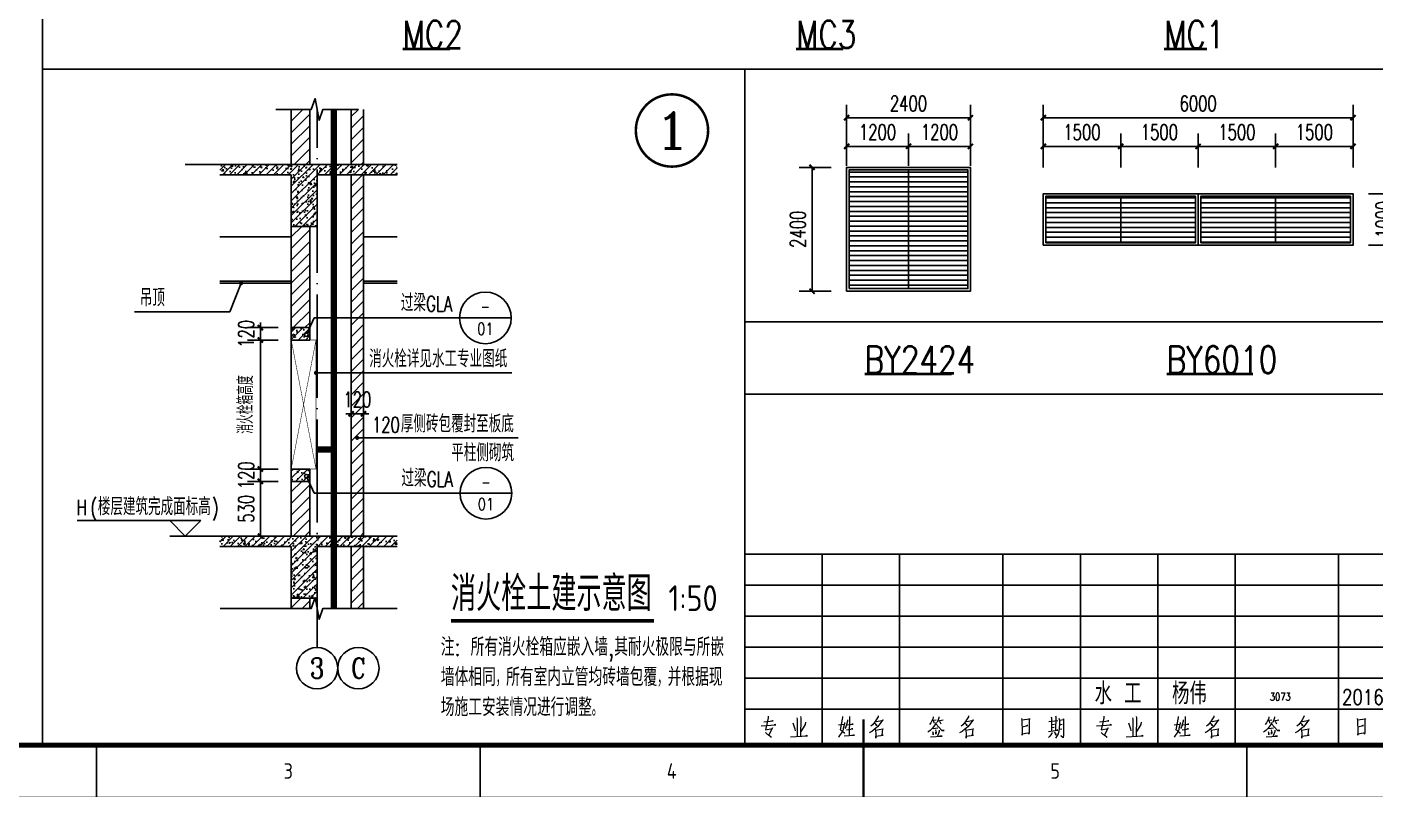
# Model space of a CAD drawing. Extents: x -59142 to 322364, y -122476 to 91021.
# Drawn here: x 78319 to 104424, y -54864 to -39924 of the extents above; entities that cross this region are included whole.
import ezdxf
from ezdxf.enums import TextEntityAlignment as Align

# ---------------------------------------------------------------- set-up
doc = ezdxf.new("R2010")
doc.units = 0
doc.header["$LTSCALE"] = 1000
doc.header["$MEASUREMENT"] = 0
doc.linetypes.add('DASH', pattern=[0.35, 0.25, -0.1])
doc.linetypes.add('DOTE', pattern=[2.42, 2, -0.2, 0.02, -0.2])
for name, color, linetype in [('DIM_ELEV', 3, 'Continuous'), ('DIM_IDEN', 3, 'Continuous'), ('DIM_LEAD', 3, 'Continuous'), ('DIM_SYMB', 3, 'Continuous'), ('DOTE', 1, 'DOTE'), ('EQUIPMENT', 171, 'Continuous'), ('HQ1', 7, 'Continuous'), ('HQ2', 7, 'Continuous'), ('PUB_DIM', 3, 'Continuous'), ('PUB_TEXT', 7, 'Continuous'), ('STAIR', 2, 'Continuous'), ('TEXT', 62, 'Continuous'), ('WALL', 255, 'Continuous'), ('WINDOW', 4, 'Continuous')]:
    doc.layers.add(name, color=color, linetype=linetype)
doc.styles.add('_TCH_DIM', font='SIMPLEX', dxfattribs={"bigfont": 'GBCBIG'})
doc.styles.add('_TCH_DIM_T3', font='SIMPLEX', dxfattribs={"width": 0.705882, "bigfont": 'GBCBIG'})
doc.styles.add('_TCH_LABEL', font='COMPLEX', dxfattribs={"bigfont": 'GBCBIG'})
doc.styles.add('COMP', font='complex', dxfattribs={"bigfont": 'hztxt'})
doc.styles.add('HZTXT', font='geditxt.shx', dxfattribs={"width": 0.8, "bigfont": 'hztxt1.shx'})
doc.styles.get("Standard").update_dxf_attribs({"font": 'gbenor.shx', "bigfont": 'gbcbig.shx'})
doc.styles.add('TK', font='GEDITXT.SHX', dxfattribs={"width": 0.85, "height": 3.5, "bigfont": 'DXT.SHX'})
doc.dimstyles.new('_TCH_ARCH&&100', dxfattribs={"dimtxt": 297.5, "dimasz": 100, "dimexe": 250, "dimexo": 300, "dimgap": 126.25, "dimtad": 1, "dimdec": 0, "dimzin": 0, "dimdsep": 46, "dimtxsty": '_TCH_DIM_T3', "dimblk": 'ARCHTICK', "dimcen": 0.09, "dimazin": 2, "dimtfac": 1, "dimtdec": 0, "dimtix": 1, "dimtmove": 2, "dimatfit": 3, "dimfxl": 1, "dimtolj": 1, "dimtzin": 0, "dimarcsym": 0})
doc.dimstyles.new('_TCH_ARCH&&50', dxfattribs={"dimtxt": 148.75, "dimasz": 50, "dimexe": 125, "dimexo": 150, "dimgap": 63.125, "dimtad": 1, "dimdec": 0, "dimzin": 0, "dimdsep": 46, "dimtxsty": '_TCH_DIM_T3', "dimblk": 'ARCHTICK', "dimcen": 0.09, "dimazin": 2, "dimtfac": 1, "dimtdec": 0, "dimtix": 1, "dimtmove": 2, "dimatfit": 3, "dimfxl": 1, "dimtolj": 1, "dimtzin": 0, "dimarcsym": 0})
pattern_1 = [(45, (-398096.57, -57138.3), (-35.355339, 35.355339), []), (50, (-398096.57, -57138.3), (143.452037, -12.550427), [15, -165]), (355, (-398096.57, -57138.3), (-27.750267, 150.438427), [12, -132]), (100.4514, (-398084.62, -57139.35), (115.701876, 137.88791), [12.74804, -140.22842]), (46.1842, (-398096.57, -57098.3), (213.44821, -33.1038), [22.5, -247.5]), (96.6356, (-398078.78, -57101.06), (186.93254, 194.82357), [19.12206, -210.3426]), (351.1842, (-398096.57, -57098.3), (186.93239, 194.82372), [18, -198]), (21, (-398076.57, -57108.3), (119.38141, -80.523778), [15, -165]), (326, (-398076.57, -57108.3), (48.663066, 145.03001), [12, -132]), (71.4514, (-398066.62, -57115.01), (168.044526, 64.5061), [12.74804, -140.22842]), (37.5, (-398096.57, -57138.3), (2.431971, 66.578771), [0, -130.4, 0, -134, 0, -132.5]), (7.5, (-398096.57, -57138.3), (52.613907, 78.882342), [0, -76.4, 0, -127.4, 0, -50.5]), (327.5, (-398141.17, -57138.3), (106.764487, -4.510974), [0, -50, 0, -156, 0, -207]), (317.5, (-398161.17, -57138.3), (116.637234, 20.020996), [0, -65, 0, -103.6, 0, -147])]
pattern_2 = [(45, (-398096.57, -57138.3), (-56.1266, 56.1266), [])]

# ---------------------------------------------------------------- blocks, each defined once
blk = doc.blocks.new('_ArchTick')
at = {"color": 0, "linetype": 'ByBlock', "const_width": 0.4}
blk.add_lwpolyline([(-0.5, -0.5), (0.5, 0.5)], dxfattribs=at)
blk = doc.blocks.new('*D1593')
at = {"layer": 'Defpoints', "color": 0, "transparency": 16777216}
for p in [(-1326, 1230), (-1003, 1230), (-1003, 700)]:
    blk.add_point(p, dxfattribs=at)
at = {"layer": 'PUB_DIM', "color": 0, "lineweight": -2, "transparency": 16777216}
for p, q in [((-1153, 1230), (-1451, 1230)), ((-1326, 700), (-1326, 1230)), ((-1153, 700), (-1451, 700))]:
    blk.add_line(p, q, dxfattribs=at)
at = {"layer": 'PUB_DIM', "color": 0, "lineweight": -2, "transparency": 16777216, "xscale": 50, "yscale": 50, "zscale": 50}
for p, rotation in [((-1326, 1230), 90), ((-1326, 700), 270)]:
    blk.add_blockref('_ArchTick', p, dxfattribs=dict(at, rotation=rotation))
at = {"layer": 'PUB_DIM', "color": 0, "transparency": 16777216, "insert": (-1464, 965), "char_height": 148.8, "attachment_point": 5, "rotation": 90, "style": '_TCH_DIM_T3'}
blk.add_mtext('\\A1;530', dxfattribs=at)
blk = doc.blocks.new('*D1594')
at = {"layer": 'Defpoints', "color": 0, "transparency": 16777216}
for p in [(-1326, 1350), (-1003, 1350), (-1003, 1230)]:
    blk.add_point(p, dxfattribs=at)
at = {"layer": 'PUB_DIM', "color": 0, "lineweight": -2, "transparency": 16777216}
for p, q in [((-1153, 1350), (-1451, 1350)), ((-1326, 1350), (-1326, 1400)), ((-1326, 1230), (-1326, 1350)), ((-1153, 1230), (-1451, 1230)), ((-1326, 1230), (-1326, 1180))]:
    blk.add_line(p, q, dxfattribs=at)
at = {"layer": 'PUB_DIM', "color": 0, "lineweight": -2, "transparency": 16777216, "xscale": 50, "yscale": 50, "zscale": 50}
for p, rotation in [((-1326, 1350), 270), ((-1326, 1230), 90)]:
    blk.add_blockref('_ArchTick', p, dxfattribs=dict(at, rotation=rotation))
at = {"layer": 'PUB_DIM', "color": 0, "transparency": 16777216, "insert": (-1464, 1290), "char_height": 148.8, "attachment_point": 5, "rotation": 90, "style": '_TCH_DIM_T3'}
blk.add_mtext('\\A1;120', dxfattribs=at)
blk = doc.blocks.new('*D1595')
at = {"layer": 'Defpoints', "color": 0, "transparency": 16777216}
for p in [(-1326, 2600), (-1003, 2600), (-1003, 1350)]:
    blk.add_point(p, dxfattribs=at)
at = {"layer": 'PUB_DIM', "color": 0, "lineweight": -2, "transparency": 16777216}
for p, q in [((-1153, 2600), (-1451, 2600)), ((-1326, 1350), (-1326, 2600)), ((-1153, 1350), (-1451, 1350))]:
    blk.add_line(p, q, dxfattribs=at)
at = {"layer": 'PUB_DIM', "color": 0, "lineweight": -2, "transparency": 16777216, "xscale": 50, "yscale": 50, "zscale": 50}
for p, rotation in [((-1326, 2600), 90), ((-1326, 1350), 270)]:
    blk.add_blockref('_ArchTick', p, dxfattribs=dict(at, rotation=rotation))
at = {"layer": 'PUB_DIM', "color": 0, "transparency": 16777216, "insert": (-1471, 1975), "char_height": 148.8, "attachment_point": 5, "rotation": 90, "style": '_TCH_DIM_T3'}
blk.add_mtext('\\A1;消火栓箱高度', dxfattribs=at)
blk = doc.blocks.new('*D1596')
at = {"layer": 'Defpoints', "color": 0, "transparency": 16777216}
for p in [(-1326, 2720), (-1003, 2720), (-1003, 2600)]:
    blk.add_point(p, dxfattribs=at)
at = {"layer": 'PUB_DIM', "color": 0, "lineweight": -2, "transparency": 16777216}
for p, q in [((-1326, 2720), (-1326, 2770)), ((-1153, 2720), (-1451, 2720)), ((-1326, 2600), (-1326, 2720)), ((-1153, 2600), (-1451, 2600)), ((-1326, 2600), (-1326, 2550))]:
    blk.add_line(p, q, dxfattribs=at)
at = {"layer": 'PUB_DIM', "color": 0, "lineweight": -2, "transparency": 16777216, "xscale": 50, "yscale": 50, "zscale": 50}
for p, rotation in [((-1326, 2720), 270), ((-1326, 2600), 90)]:
    blk.add_blockref('_ArchTick', p, dxfattribs=dict(at, rotation=rotation))
at = {"layer": 'PUB_DIM', "color": 0, "transparency": 16777216, "insert": (-1464, 2660), "char_height": 148.8, "attachment_point": 5, "rotation": 90, "style": '_TCH_DIM_T3'}
blk.add_mtext('\\A1;120', dxfattribs=at)
blk = doc.blocks.new('*D1597')
at = {"layer": 'Defpoints', "color": 0, "transparency": 16777216}
for p in [(-447, 2160), (-327, 2160), (-327, 1885)]:
    blk.add_point(p, dxfattribs=at)
at = {"layer": 'PUB_DIM', "color": 0, "lineweight": -2, "transparency": 16777216}
for p, q in [((-447, 2010), (-447, 1760)), ((-327, 2010), (-327, 1760)), ((-447, 1885), (-497, 1885)), ((-447, 1885), (-327, 1885)), ((-327, 1885), (-277, 1885))]:
    blk.add_line(p, q, dxfattribs=at)
at = {"layer": 'PUB_DIM', "color": 0, "lineweight": -2, "transparency": 16777216, "xscale": 50, "yscale": 50, "zscale": 50}
blk.add_blockref('_ArchTick', (-447, 1885), dxfattribs=at)
at = {"layer": 'PUB_DIM', "color": 0, "lineweight": -2, "transparency": 16777216, "xscale": 50, "yscale": 50, "zscale": 50, "rotation": 180}
blk.add_blockref('_ArchTick', (-327, 1885), dxfattribs=at)
at = {"layer": 'PUB_DIM', "color": 0, "transparency": 16777216, "insert": (-387, 2023), "char_height": 148.8, "attachment_point": 5, "style": '_TCH_DIM_T3'}
blk.add_mtext('\\A1;120', dxfattribs=at)
blk = doc.blocks.new('_INDEX1')
at = {"const_width": 0.035}
blk.add_lwpolyline([(-0.5, 0, 1), (0.5, 0, 1)], format="xyb", close=True, dxfattribs=at)
at = {"style": 'COMP', "width": 2.333333}
blk.add_attdef('1', text='', height=0.5, dxfattribs=at).set_placement((-0.25, -0.25), (0.25, -0.25), align=Align.FIT)
blk = doc.blocks.new('sfsfsafsfsafee')
at = {"layer": 'WINDOW'}
h = blk.add_hatch(dxfattribs=at)
h.set_pattern_fill('LINE', color=256, scale=100)
h.set_pattern_definition([(0, (36052.85, 86518.86), (0, 95.25), [])])
h.paths.add_polyline_path([(50, 50), (2350, 50), (2350, 2350), (50, 2350)])
blk.add_line((1200, 2350), (1200, 50), dxfattribs=at)
for points in [[(0, 0), (2400, 0), (2400, 2400), (0, 2400)], [(50, 50), (2350, 50), (2350, 2350), (50, 2350)]]:
    blk.add_lwpolyline(points, close=True, dxfattribs=at)
blk = doc.blocks.new('gdfgdsgdsgd')
at = {"layer": 'WINDOW'}
h = blk.add_hatch(dxfattribs=at)
h.set_pattern_fill('LINE', color=256, scale=100)
h.set_pattern_definition([(0, (25102.85, 84018.86), (0, 95.25), [])])
h.paths.add_polyline_path([(50, 50), (2950, 50), (2950, 950), (50, 950)])
h = blk.add_hatch(dxfattribs=at)
h.set_pattern_fill('LINE', color=256, scale=100)
h.set_pattern_definition([(0, (28102.85, 84018.86), (0, 95.25), [])])
h.paths.add_polyline_path([(3050, 50), (5950, 50), (5950, 950), (3050, 950)])
for p, q in [((1500, 950), (1500, 50)), ((4500, 950), (4500, 50))]:
    blk.add_line(p, q, dxfattribs=at)
for points in [[(0, 0), (3000, 0), (3000, 1000), (0, 1000)], [(50, 50), (2950, 50), (2950, 950), (50, 950)], [(3000, 0), (6000, 0), (6000, 1000), (3000, 1000)], [(3050, 50), (5950, 50), (5950, 950), (3050, 950)]]:
    blk.add_lwpolyline(points, close=True, dxfattribs=at)
blk = doc.blocks.new('GEDI_WK_A2')
at = {"color": 3}
for p, q in [((148.5, 0), (148.5, 10)), ((222.75, 0), (222.75, 10)), ((297, 0), (297, 10)), ((371.25, 0), (371.25, 10))]:
    blk.add_line(p, q, dxfattribs=at)
for points, const_width in [([(0, 0), (594, 0), (594, 420), (0, 420)], 0.1), ([(25, 10), (584, 10), (584, 410), (25, 410)], 1)]:
    blk.add_lwpolyline(points, close=True, dxfattribs=dict(at, const_width=const_width))
at = {"color": 3, "const_width": 0.5}
blk.add_lwpolyline([(297, 0), (297, 15)], dxfattribs=at)
at = {"color": 3}
for s, p in [('3', (185.62, 5)), ('4', (259.88, 5)), ('5', (334.12, 5))]:
    blk.add_text(s, height=3, dxfattribs=at).set_placement(p, align=Align.MIDDLE)
blk = doc.blocks.new('GEDI_HQ1_2012')
at = {"layer": 'HQ1', "color": 2}
for p, q in [((0, 37), (-65, 37)), ((-65, 0), (-65, 37)), ((-50, 0), (-50, 37)), ((-35, 0), (-35, 37)), ((-15, 0), (-15, 37)), ((0, 0), (0, 37)), ((-65, 31), (0, 31)), ((-65, 25), (0, 25)), ((-65, 19), (0, 19)), ((-65, 13), (0, 13)), ((-65, 7), (0, 7)), ((0, 0), (0, 7)), ((-65, 0), (0, 0))]:
    blk.add_line(p, q, dxfattribs=at)
at = {"layer": 'HQ1', "color": 7, "lineweight": 0}
for points in [[(-60.48, 5.59), (-60.45, 5.32), (-60.68, 4.06), (-60.94, 2.94), (-61, 3), (-59.61, 3.24), (-59.64, 3.34), (-60.33, 1.98)], [(-54.89, 5.32), (-54.83, 5.02), (-54.83, 1.71)], [(-54.16, 5.56), (-54.1, 5.29), (-54.16, 1.74)], [(-46.04, 5.53), (-46.04, 5.36), (-46.48, 3), (-46.3, 2.9), (-46.1, 2.73), (-45.92, 2.59), (-45.78, 2.42), (-45.7, 2.25)], [(-44.71, 5.53), (-44.68, 5.32), (-44.74, 1.88)], [(-39.15, 5.7), (-39.18, 5.46), (-39.53, 4.91), (-39.73, 4.57), (-39.96, 4.26), (-40.25, 3.92), (-40.54, 3.69)], [(-28.5, 5.49), (-28.53, 5.26), (-28.76, 4.74), (-28.96, 4.33), (-29.2, 3.99)], [(-27.43, 5.49), (-27.4, 5.32), (-27.75, 4.37)], [(-21.66, 5.7), (-21.69, 5.46), (-22.04, 4.91), (-22.24, 4.57), (-22.47, 4.26), (-22.76, 3.92), (-23.05, 3.69)], [(-5.62, 5.49), (-5.56, 5.29), (-5.56, 2.73)], [(-4.8, 5.7), (-4.75, 5.49), (-4.83, 2.83)], [(-61.84, 3.75), (-58.95, 3.96), (-59.09, 3.99), (-59.26, 3.96)], [(-61.32, 4.51), (-59.5, 4.74), (-59.61, 4.74), (-59.81, 4.67)], [(-55.7, 4.3), (-55.3, 3.17), (-55.24, 2.8)], [(-53.24, 4.44), (-53.3, 3.99), (-53.67, 3.34), (-54.13, 2.66)], [(-45.7, 4.4), (-45.7, 4.26), (-45.81, 3.69), (-45.9, 3.24), (-45.95, 2.94), (-46.07, 2.69), (-46.25, 2.39), (-46.42, 2.12), (-46.62, 1.84), (-46.85, 1.57)], [(-46.82, 3.96), (-45.72, 4.09)], [(-45.12, 4.88), (-45.12, 4.64), (-45.26, 3.99), (-45.4, 3.58), (-45.58, 3.21)], [(-45.29, 3), (-44.07, 3.17), (-44.22, 3.17), (-44.36, 3.11)], [(-45.17, 3.96), (-44.02, 4.06), (-44.1, 4.09), (-44.27, 4.06)], [(-39.56, 4.64), (-39.47, 4.61), (-38.17, 4.84), (-38.25, 4.91), (-38.49, 4.57), (-38.74, 4.2), (-39.01, 3.89), (-39.3, 3.58), (-39.62, 3.27), (-39.96, 2.97), (-40.34, 2.69), (-40.4, 2.66), (-40.63, 2.52), (-40.86, 2.36)], [(-39.88, 4.26), (-39.82, 4.23), (-39.5, 3.92), (-39.47, 3.75), (-39.59, 3.99)], [(-39.73, 3.04), (-39.67, 2.94), (-39.62, 2.08), (-39.59, 1.98), (-39.59, 1.37), (-39.62, 1.64), (-39.62, 1.74), (-38.19, 1.91), (-38.22, 1.91), (-38.37, 1.91), (-38.22, 3.17), (-38.17, 3.11), (-38.25, 3.07), (-39.64, 2.87)], [(-27.95, 4.37), (-27.98, 4.2), (-28.44, 3.58), (-28.47, 3.51), (-28.7, 3.21), (-29.11, 2.83), (-29.31, 2.66), (-29.51, 2.49)], [(-28.73, 4.81), (-27.89, 4.91)], [(-28.62, 2.66), (-28.47, 2.22), (-28.47, 2.01), (-28.5, 2.29)], [(-28.53, 4.78), (-28.33, 4.26)], [(-27.57, 3.27), (-28.5, 3.14)], [(-28.07, 2.94), (-27.95, 2.42), (-28.01, 2.15), (-28.01, 2.52)], [(-28.01, 4.13), (-26.85, 2.83), (-26.38, 2.83), (-26.85, 2.87), (-27.08, 3.11)], [(-27.34, 2.9), (-27.34, 2.66), (-27.69, 1.71)], [(-27.6, 4.71), (-26.56, 4.88)], [(-27.28, 4.67), (-27.02, 4.13)], [(-22.07, 4.64), (-21.98, 4.61), (-20.68, 4.84), (-20.76, 4.91), (-20.99, 4.57), (-21.26, 4.2), (-21.52, 3.89), (-21.81, 3.58), (-22.12, 3.27), (-22.47, 2.97), (-22.85, 2.69), (-22.91, 2.66), (-23.14, 2.52), (-23.37, 2.36)], [(-22.39, 4.26), (-22.33, 4.23), (-22.01, 3.92), (-21.98, 3.75), (-22.1, 3.99)], [(-22.24, 3.04), (-22.18, 2.94), (-22.12, 2.08), (-22.1, 1.98), (-22.1, 1.37), (-22.12, 1.64), (-22.12, 1.74), (-20.71, 1.91), (-20.74, 1.91), (-20.88, 1.91), (-20.74, 3.17), (-20.68, 3.11), (-20.76, 3.07), (-22.15, 2.87)], [(-11.41, 5.19), (-11.35, 4.84), (-11.32, 4.09), (-11.29, 3.31), (-11.29, 3.21), (-11.29, 2.66), (-11.29, 1.94), (-11.29, 2.18), (-10.17, 2.39), (-9.93, 2.15), (-9.87, 2.46), (-9.87, 2.87), (-9.84, 3.65), (-9.82, 4.47), (-9.82, 5.15), (-9.79, 5.05), (-11.32, 4.81)], [(-11.29, 3.58), (-10.17, 3.79), (-10.28, 3.82), (-10.54, 3.69)], [(-6.17, 2.63), (-4.37, 2.9), (-4.46, 2.94), (-4.57, 2.83)], [(-6.08, 4.57), (-4.37, 4.78)], [(-5.53, 3.99), (-5.01, 4.09)], [(-5.5, 3.41), (-5.04, 3.51)], [(-4.14, 5.22), (-4.05, 4.84), (-4.05, 4.09), (-4.08, 3.27), (-4.14, 2.76), (-4.28, 2.22), (-4.46, 1.88), (-4.78, 1.37)], [(-4.08, 3.07), (-4.02, 3.07), (-3.56, 3.17)], [(-4.05, 4.81), (-3.18, 4.98), (-3.27, 5.08), (-3.27, 4.03), (-3.27, 3.96), (-3.24, 2.42), (-3.27, 1.84), (-3.3, 1.5), (-3.33, 1.4), (-3.76, 1.84), (-3.36, 1.54)], [(-4.02, 3.96), (-3.53, 4.06)], [(-60.97, 2.42), (-60.62, 2.15), (-60.39, 1.98), (-60.13, 1.81), (-59.99, 1.67), (-59.9, 1.5)], [(-56.1, 1.64), (-52.83, 1.81), (-52.98, 1.84), (-53.3, 1.77)], [(-45.75, 1.81), (-43.72, 1.91), (-43.93, 1.94), (-44.27, 1.88)], [(-28.99, 1.61), (-26.79, 1.77), (-26.93, 1.77), (-27.25, 1.74)], [(-5.5, 2.42), (-5.53, 2.25), (-5.76, 1.91), (-5.97, 1.67), (-6.17, 1.5)], [(-5.04, 2.52), (-4.72, 2.12), (-4.72, 1.94), (-4.83, 2.25)]]:
    blk.add_lwpolyline(points, dxfattribs=at)
blk.add_text('223344', height=0.0001).set_placement((-22.1, 1.74))
blk = doc.blocks.new('GEDI_HQ2_2012')
at = {"layer": 'HQ2', "color": 2}
for p, q in [((0, 37), (-65, 37)), ((-65, 0), (-65, 37)), ((-50, 0), (-50, 37)), ((-35, 0), (-35, 37)), ((-15, 0), (-15, 37)), ((0, 0), (0, 37)), ((-65, 31), (0, 31)), ((-65, 25), (0, 25)), ((-65, 19), (0, 19)), ((-65, 13), (0, 13)), ((-65, 7), (0, 7)), ((0, 0), (0, 7)), ((-65, 0), (0, 0))]:
    blk.add_line(p, q, dxfattribs=at)
at = {"layer": 'HQ2', "color": 7, "lineweight": 0}
for points in [[(-60.48, 5.59), (-60.45, 5.32), (-60.68, 4.06), (-60.94, 2.94), (-61, 3), (-59.61, 3.24), (-59.64, 3.34), (-60.33, 1.98)], [(-54.89, 5.32), (-54.83, 5.02), (-54.83, 1.71)], [(-54.16, 5.56), (-54.1, 5.29), (-54.16, 1.74)], [(-46.04, 5.53), (-46.04, 5.36), (-46.48, 3), (-46.3, 2.9), (-46.1, 2.73), (-45.92, 2.59), (-45.78, 2.42), (-45.7, 2.25)], [(-44.71, 5.53), (-44.68, 5.32), (-44.74, 1.88)], [(-39.15, 5.7), (-39.18, 5.46), (-39.53, 4.91), (-39.73, 4.57), (-39.96, 4.26), (-40.25, 3.92), (-40.54, 3.69)], [(-28.5, 5.49), (-28.53, 5.26), (-28.76, 4.74), (-28.96, 4.33), (-29.2, 3.99)], [(-27.43, 5.49), (-27.4, 5.32), (-27.75, 4.37)], [(-21.66, 5.7), (-21.69, 5.46), (-22.04, 4.91), (-22.24, 4.57), (-22.47, 4.26), (-22.76, 3.92), (-23.05, 3.69)], [(-5.62, 5.49), (-5.56, 5.29), (-5.56, 2.73)], [(-4.8, 5.7), (-4.75, 5.49), (-4.83, 2.83)], [(-61.84, 3.75), (-58.95, 3.96), (-59.09, 3.99), (-59.26, 3.96)], [(-61.32, 4.51), (-59.5, 4.74), (-59.61, 4.74), (-59.81, 4.67)], [(-55.7, 4.3), (-55.3, 3.17), (-55.24, 2.8)], [(-53.24, 4.44), (-53.3, 3.99), (-53.67, 3.34), (-54.13, 2.66)], [(-45.7, 4.4), (-45.7, 4.26), (-45.81, 3.69), (-45.9, 3.24), (-45.95, 2.94), (-46.07, 2.69), (-46.25, 2.39), (-46.42, 2.12), (-46.62, 1.84), (-46.85, 1.57)], [(-46.82, 3.96), (-45.72, 4.09)], [(-45.12, 4.88), (-45.12, 4.64), (-45.26, 3.99), (-45.4, 3.58), (-45.58, 3.21)], [(-45.29, 3), (-44.07, 3.17), (-44.22, 3.17), (-44.36, 3.11)], [(-45.17, 3.96), (-44.02, 4.06), (-44.1, 4.09), (-44.27, 4.06)], [(-39.56, 4.64), (-39.47, 4.61), (-38.17, 4.84), (-38.25, 4.91), (-38.49, 4.57), (-38.74, 4.2), (-39.01, 3.89), (-39.3, 3.58), (-39.62, 3.27), (-39.96, 2.97), (-40.34, 2.69), (-40.4, 2.66), (-40.63, 2.52), (-40.86, 2.36)], [(-39.88, 4.26), (-39.82, 4.23), (-39.5, 3.92), (-39.47, 3.75), (-39.59, 3.99)], [(-39.73, 3.04), (-39.67, 2.94), (-39.62, 2.08), (-39.59, 1.98), (-39.59, 1.37), (-39.62, 1.64), (-39.62, 1.74), (-38.19, 1.91), (-38.22, 1.91), (-38.37, 1.91), (-38.22, 3.17), (-38.17, 3.11), (-38.25, 3.07), (-39.64, 2.87)], [(-27.95, 4.37), (-27.98, 4.2), (-28.44, 3.58), (-28.47, 3.51), (-28.7, 3.21), (-29.11, 2.83), (-29.31, 2.66), (-29.51, 2.49)], [(-28.73, 4.81), (-27.89, 4.91)], [(-28.62, 2.66), (-28.47, 2.22), (-28.47, 2.01), (-28.5, 2.29)], [(-28.53, 4.78), (-28.33, 4.26)], [(-27.57, 3.27), (-28.5, 3.14)], [(-28.07, 2.94), (-27.95, 2.42), (-28.01, 2.15), (-28.01, 2.52)], [(-28.01, 4.13), (-26.85, 2.83), (-26.38, 2.83), (-26.85, 2.87), (-27.08, 3.11)], [(-27.34, 2.9), (-27.34, 2.66), (-27.69, 1.71)], [(-27.6, 4.71), (-26.56, 4.88)], [(-27.28, 4.67), (-27.02, 4.13)], [(-22.07, 4.64), (-21.98, 4.61), (-20.68, 4.84), (-20.76, 4.91), (-20.99, 4.57), (-21.26, 4.2), (-21.52, 3.89), (-21.81, 3.58), (-22.12, 3.27), (-22.47, 2.97), (-22.85, 2.69), (-22.91, 2.66), (-23.14, 2.52), (-23.37, 2.36)], [(-22.39, 4.26), (-22.33, 4.23), (-22.01, 3.92), (-21.98, 3.75), (-22.1, 3.99)], [(-22.24, 3.04), (-22.18, 2.94), (-22.12, 2.08), (-22.1, 1.98), (-22.1, 1.37), (-22.12, 1.64), (-22.12, 1.74), (-20.71, 1.91), (-20.74, 1.91), (-20.88, 1.91), (-20.74, 3.17), (-20.68, 3.11), (-20.76, 3.07), (-22.15, 2.87)], [(-11.41, 5.19), (-11.35, 4.84), (-11.32, 4.09), (-11.29, 3.31), (-11.29, 3.21), (-11.29, 2.66), (-11.29, 1.94), (-11.29, 2.18), (-10.17, 2.39), (-9.93, 2.15), (-9.87, 2.46), (-9.87, 2.87), (-9.84, 3.65), (-9.82, 4.47), (-9.82, 5.15), (-9.79, 5.05), (-11.32, 4.81)], [(-11.29, 3.58), (-10.17, 3.79), (-10.28, 3.82), (-10.54, 3.69)], [(-6.17, 2.63), (-4.37, 2.9), (-4.46, 2.94), (-4.57, 2.83)], [(-6.08, 4.57), (-4.37, 4.78)], [(-5.53, 3.99), (-5.01, 4.09)], [(-5.5, 3.41), (-5.04, 3.51)], [(-4.14, 5.22), (-4.05, 4.84), (-4.05, 4.09), (-4.08, 3.27), (-4.14, 2.76), (-4.28, 2.22), (-4.46, 1.88), (-4.78, 1.37)], [(-4.08, 3.07), (-4.02, 3.07), (-3.56, 3.17)], [(-4.05, 4.81), (-3.18, 4.98), (-3.27, 5.08), (-3.27, 4.03), (-3.27, 3.96), (-3.24, 2.42), (-3.27, 1.84), (-3.3, 1.5), (-3.33, 1.4), (-3.76, 1.84), (-3.36, 1.54)], [(-4.02, 3.96), (-3.53, 4.06)], [(-60.97, 2.42), (-60.62, 2.15), (-60.39, 1.98), (-60.13, 1.81), (-59.99, 1.67), (-59.9, 1.5)], [(-56.1, 1.64), (-52.83, 1.81), (-52.98, 1.84), (-53.3, 1.77)], [(-45.75, 1.81), (-43.72, 1.91), (-43.93, 1.94), (-44.27, 1.88)], [(-28.99, 1.61), (-26.79, 1.77), (-26.93, 1.77), (-27.25, 1.74)], [(-5.5, 2.42), (-5.53, 2.25), (-5.76, 1.91), (-5.97, 1.67), (-6.17, 1.5)], [(-5.04, 2.52), (-4.72, 2.12), (-4.72, 1.94), (-4.83, 2.25)]]:
    blk.add_lwpolyline(points, dxfattribs=at)
blk.add_text('112233', height=0.0001).set_placement((-22.1, 1.74))
blk = doc.blocks.new('A$C1C011119')
for name, p in [('GEDI_WK_A2', (0, 0)), ('GEDI_HQ2_2012', (339, 10)), ('GEDI_HQ1_2012', (404, 10))]:
    blk.add_blockref(name, p)
at = {"style": 'TK', "width": 0.85}
for tag, height, p in [('PROJECTNAME', 4.75, (529, 44)), ('PHASE', 4, (571, 44)), ('DRAWINGNAME', 4.75, (539, 31))]:
    blk.add_attdef(tag, text='', height=height, dxfattribs=at).set_placement(p, align=Align.MIDDLE_CENTER)
for tag, p, height in [('APPROVE', (416, 32.75), 3.5), ('DESIGN', (461, 32.75), 3.5), ('REVIEW1', (416, 25.75), 3.5), ('DRAW', (461, 25.75), 3.5), ('REVIEW2', (416, 18.75), 3.5), ('PROPORTION', (461, 18.75), 3.5), ('DRAWINGNUMBER', (511, 18.5), 4), ('CHECK', (416, 11.75), 3.5), ('DATE', (461, 11.75), 3.5), ('VERSION', (577, 11.75), 3.5)]:
    blk.add_attdef(tag, p, '', height=height, dxfattribs=at)
blk = doc.blocks.new('safsafasffasfsd')
at = {"xscale": 100, "yscale": 100, "zscale": 100}
blk.add_blockref('A$C1C011119', (-59400, 0), dxfattribs=at)
blk = doc.blocks.new('*D121')
at = {"layer": 'Defpoints', "color": 0, "transparency": 16777216}
for p in [(95390, -42237), (94190, -42912), (95390, -42912)]:
    blk.add_point(p, dxfattribs=at)
at = {"layer": 'PUB_DIM', "color": 0, "lineweight": -2, "transparency": 16777216}
for p, q in [((94190, -42612), (94190, -41987)), ((95390, -42612), (95390, -41987)), ((94190, -42237), (95390, -42237))]:
    blk.add_line(p, q, dxfattribs=at)
at = {"layer": 'PUB_DIM', "color": 0, "lineweight": -2, "transparency": 16777216, "xscale": 100, "yscale": 100, "zscale": 100, "rotation": 180}
blk.add_blockref('_ArchTick', (94190, -42237), dxfattribs=at)
at = {"layer": 'PUB_DIM', "color": 0, "lineweight": -2, "transparency": 16777216, "xscale": 100, "yscale": 100, "zscale": 100}
blk.add_blockref('_ArchTick', (95390, -42237), dxfattribs=at)
at = {"layer": 'PUB_DIM', "color": 0, "transparency": 16777216, "insert": (94790, -41962), "char_height": 297.5, "attachment_point": 5, "style": '_TCH_DIM_T3'}
blk.add_mtext('\\A1;1200', dxfattribs=at)
blk = doc.blocks.new('*D122')
at = {"layer": 'Defpoints', "color": 0, "transparency": 16777216}
for p in [(96590, -42237), (95390, -42912), (96590, -42912)]:
    blk.add_point(p, dxfattribs=at)
at = {"layer": 'PUB_DIM', "color": 0, "lineweight": -2, "transparency": 16777216}
for p, q in [((95390, -42612), (95390, -41987)), ((96590, -42612), (96590, -41987)), ((95390, -42237), (96590, -42237))]:
    blk.add_line(p, q, dxfattribs=at)
at = {"layer": 'PUB_DIM', "color": 0, "lineweight": -2, "transparency": 16777216, "xscale": 100, "yscale": 100, "zscale": 100, "rotation": 180}
blk.add_blockref('_ArchTick', (95390, -42237), dxfattribs=at)
at = {"layer": 'PUB_DIM', "color": 0, "lineweight": -2, "transparency": 16777216, "xscale": 100, "yscale": 100, "zscale": 100}
blk.add_blockref('_ArchTick', (96590, -42237), dxfattribs=at)
at = {"layer": 'PUB_DIM', "color": 0, "transparency": 16777216, "insert": (95990, -41962), "char_height": 297.5, "attachment_point": 5, "style": '_TCH_DIM_T3'}
blk.add_mtext('\\A1;1200', dxfattribs=at)
blk = doc.blocks.new('*D161')
at = {"layer": 'Defpoints', "color": 0, "transparency": 16777216}
for p in [(103999, -43154), (104865, -43154), (103999, -44154)]:
    blk.add_point(p, dxfattribs=at)
at = {"layer": 'PUB_DIM', "color": 0, "lineweight": -2, "transparency": 16777216}
for p, q in [((104299, -43154), (105115, -43154)), ((104865, -44154), (104865, -43154)), ((104299, -44154), (105115, -44154))]:
    blk.add_line(p, q, dxfattribs=at)
at = {"layer": 'PUB_DIM', "color": 0, "lineweight": -2, "transparency": 16777216, "xscale": 100, "yscale": 100, "zscale": 100}
for p, rotation in [((104865, -43154), 90), ((104865, -44154), 270)]:
    blk.add_blockref('_ArchTick', p, dxfattribs=dict(at, rotation=rotation))
at = {"layer": 'PUB_DIM', "color": 0, "transparency": 16777216, "insert": (104590, -43654), "char_height": 297.5, "attachment_point": 5, "rotation": 90, "style": '_TCH_DIM_T3'}
blk.add_mtext('\\A1;1000', dxfattribs=at)
blk = doc.blocks.new('*D162')
at = {"layer": 'Defpoints', "color": 0, "transparency": 16777216}
for p in [(99499, -42237), (97999, -42950), (99499, -42950)]:
    blk.add_point(p, dxfattribs=at)
at = {"layer": 'PUB_DIM', "color": 0, "lineweight": -2, "transparency": 16777216}
for p, q in [((97999, -42650), (97999, -41987)), ((99499, -42650), (99499, -41987)), ((97999, -42237), (99499, -42237))]:
    blk.add_line(p, q, dxfattribs=at)
at = {"layer": 'PUB_DIM', "color": 0, "lineweight": -2, "transparency": 16777216, "xscale": 100, "yscale": 100, "zscale": 100, "rotation": 180}
blk.add_blockref('_ArchTick', (97999, -42237), dxfattribs=at)
at = {"layer": 'PUB_DIM', "color": 0, "lineweight": -2, "transparency": 16777216, "xscale": 100, "yscale": 100, "zscale": 100}
blk.add_blockref('_ArchTick', (99499, -42237), dxfattribs=at)
at = {"layer": 'PUB_DIM', "color": 0, "transparency": 16777216, "insert": (98749, -41962), "char_height": 297.5, "attachment_point": 5, "style": '_TCH_DIM_T3'}
blk.add_mtext('\\A1;1500', dxfattribs=at)
blk = doc.blocks.new('*D163')
at = {"layer": 'Defpoints', "color": 0, "transparency": 16777216}
for p in [(100999, -42237), (99499, -42950), (100999, -42950)]:
    blk.add_point(p, dxfattribs=at)
at = {"layer": 'PUB_DIM', "color": 0, "lineweight": -2, "transparency": 16777216}
for p, q in [((99499, -42650), (99499, -41987)), ((100999, -42650), (100999, -41987)), ((99499, -42237), (100999, -42237))]:
    blk.add_line(p, q, dxfattribs=at)
at = {"layer": 'PUB_DIM', "color": 0, "lineweight": -2, "transparency": 16777216, "xscale": 100, "yscale": 100, "zscale": 100, "rotation": 180}
blk.add_blockref('_ArchTick', (99499, -42237), dxfattribs=at)
at = {"layer": 'PUB_DIM', "color": 0, "lineweight": -2, "transparency": 16777216, "xscale": 100, "yscale": 100, "zscale": 100}
blk.add_blockref('_ArchTick', (100999, -42237), dxfattribs=at)
at = {"layer": 'PUB_DIM', "color": 0, "transparency": 16777216, "insert": (100249, -41962), "char_height": 297.5, "attachment_point": 5, "style": '_TCH_DIM_T3'}
blk.add_mtext('\\A1;1500', dxfattribs=at)
blk = doc.blocks.new('*D164')
at = {"layer": 'Defpoints', "color": 0, "transparency": 16777216}
for p in [(102499, -42237), (100999, -42950), (102499, -42950)]:
    blk.add_point(p, dxfattribs=at)
at = {"layer": 'PUB_DIM', "color": 0, "lineweight": -2, "transparency": 16777216}
for p, q in [((100999, -42650), (100999, -41987)), ((102499, -42650), (102499, -41987)), ((100999, -42237), (102499, -42237))]:
    blk.add_line(p, q, dxfattribs=at)
at = {"layer": 'PUB_DIM', "color": 0, "lineweight": -2, "transparency": 16777216, "xscale": 100, "yscale": 100, "zscale": 100, "rotation": 180}
blk.add_blockref('_ArchTick', (100999, -42237), dxfattribs=at)
at = {"layer": 'PUB_DIM', "color": 0, "lineweight": -2, "transparency": 16777216, "xscale": 100, "yscale": 100, "zscale": 100}
blk.add_blockref('_ArchTick', (102499, -42237), dxfattribs=at)
at = {"layer": 'PUB_DIM', "color": 0, "transparency": 16777216, "insert": (101749, -41962), "char_height": 297.5, "attachment_point": 5, "style": '_TCH_DIM_T3'}
blk.add_mtext('\\A1;1500', dxfattribs=at)
blk = doc.blocks.new('*D165')
at = {"layer": 'Defpoints', "color": 0, "transparency": 16777216}
for p in [(103999, -42237), (102499, -42950), (103999, -42950)]:
    blk.add_point(p, dxfattribs=at)
at = {"layer": 'PUB_DIM', "color": 0, "lineweight": -2, "transparency": 16777216}
for p, q in [((102499, -42650), (102499, -41987)), ((103999, -42650), (103999, -41987)), ((102499, -42237), (103999, -42237))]:
    blk.add_line(p, q, dxfattribs=at)
at = {"layer": 'PUB_DIM', "color": 0, "lineweight": -2, "transparency": 16777216, "xscale": 100, "yscale": 100, "zscale": 100, "rotation": 180}
blk.add_blockref('_ArchTick', (102499, -42237), dxfattribs=at)
at = {"layer": 'PUB_DIM', "color": 0, "lineweight": -2, "transparency": 16777216, "xscale": 100, "yscale": 100, "zscale": 100}
blk.add_blockref('_ArchTick', (103999, -42237), dxfattribs=at)
at = {"layer": 'PUB_DIM', "color": 0, "transparency": 16777216, "insert": (103249, -41962), "char_height": 297.5, "attachment_point": 5, "style": '_TCH_DIM_T3'}
blk.add_mtext('\\A1;1500', dxfattribs=at)
blk = doc.blocks.new('*D166')
at = {"layer": 'Defpoints', "color": 0, "transparency": 16777216}
for p in [(103999, -41682), (97999, -42395), (103999, -42395)]:
    blk.add_point(p, dxfattribs=at)
at = {"layer": 'PUB_DIM', "color": 0, "lineweight": -2, "transparency": 16777216}
for p, q in [((97999, -42095), (97999, -41432)), ((103999, -42095), (103999, -41432)), ((97999, -41682), (103999, -41682))]:
    blk.add_line(p, q, dxfattribs=at)
at = {"layer": 'PUB_DIM', "color": 0, "lineweight": -2, "transparency": 16777216, "xscale": 100, "yscale": 100, "zscale": 100, "rotation": 180}
blk.add_blockref('_ArchTick', (97999, -41682), dxfattribs=at)
at = {"layer": 'PUB_DIM', "color": 0, "lineweight": -2, "transparency": 16777216, "xscale": 100, "yscale": 100, "zscale": 100}
blk.add_blockref('_ArchTick', (103999, -41682), dxfattribs=at)
at = {"layer": 'PUB_DIM', "color": 0, "transparency": 16777216, "insert": (100999, -41407), "char_height": 297.5, "attachment_point": 5, "style": '_TCH_DIM_T3'}
blk.add_mtext('\\A1;6000', dxfattribs=at)
blk = doc.blocks.new('*D167')
at = {"layer": 'Defpoints', "color": 0, "transparency": 16777216}
for p in [(93522, -42644), (94190, -42644), (94190, -45044)]:
    blk.add_point(p, dxfattribs=at)
at = {"layer": 'PUB_DIM', "color": 0, "lineweight": -2, "transparency": 16777216}
for p, q in [((93890, -42644), (93272, -42644)), ((93522, -45044), (93522, -42644)), ((93890, -45044), (93272, -45044))]:
    blk.add_line(p, q, dxfattribs=at)
at = {"layer": 'PUB_DIM', "color": 0, "lineweight": -2, "transparency": 16777216, "xscale": 100, "yscale": 100, "zscale": 100}
for p, rotation in [((93522, -42644), 90), ((93522, -45044), 270)]:
    blk.add_blockref('_ArchTick', p, dxfattribs=dict(at, rotation=rotation))
at = {"layer": 'PUB_DIM', "color": 0, "transparency": 16777216, "insert": (93247, -43844), "char_height": 297.5, "attachment_point": 5, "rotation": 90, "style": '_TCH_DIM_T3'}
blk.add_mtext('\\A1;2400', dxfattribs=at)
blk = doc.blocks.new('*D168')
at = {"layer": 'Defpoints', "color": 0, "transparency": 16777216}
for p in [(96590, -41682), (94190, -42357), (96590, -42357)]:
    blk.add_point(p, dxfattribs=at)
at = {"layer": 'PUB_DIM', "color": 0, "lineweight": -2, "transparency": 16777216}
for p, q in [((94190, -42057), (94190, -41432)), ((96590, -42057), (96590, -41432)), ((94190, -41682), (96590, -41682))]:
    blk.add_line(p, q, dxfattribs=at)
at = {"layer": 'PUB_DIM', "color": 0, "lineweight": -2, "transparency": 16777216, "xscale": 100, "yscale": 100, "zscale": 100, "rotation": 180}
blk.add_blockref('_ArchTick', (94190, -41682), dxfattribs=at)
at = {"layer": 'PUB_DIM', "color": 0, "lineweight": -2, "transparency": 16777216, "xscale": 100, "yscale": 100, "zscale": 100}
blk.add_blockref('_ArchTick', (96590, -41682), dxfattribs=at)
at = {"layer": 'PUB_DIM', "color": 0, "transparency": 16777216, "insert": (95390, -41407), "char_height": 297.5, "attachment_point": 5, "style": '_TCH_DIM_T3'}
blk.add_mtext('\\A1;2400', dxfattribs=at)
blk = doc.blocks.new('sfsdafdsa')
h = blk.add_hatch()
h.set_pattern_fill('ANSI31', color=256, scale=50)
h.set_pattern_definition(pattern_2)
h.paths.add_polyline_path([(-847.2, 4834), (-1027.2, 4834), (-1027.2, 4300), (-847.2, 4300)])
h = blk.add_hatch()
h.set_pattern_fill('ANSI31', color=256, scale=50)
h.set_pattern_definition([(45, (-397896.57, -57138.3), (-56.1266, 56.1266), [])])
h.paths.add_polyline_path([(-327.2, 4834), (-447.2, 4834), (-447.2, 4300), (-327.2, 4300)])
h.paths.add_polyline_path([(-327.2, 4200), (-447.2, 4200), (-447.2, 700), (-327.2, 700)])
h.paths.add_polyline_path([(-327.2, 600), (-447.2, 600), (-447.2, 0), (-327.2, 0)])
h = blk.add_hatch()
h.set_pattern_fill('钢筋混凝土', color=256, scale=20)
h.set_pattern_definition(pattern_1)
h.paths.add_polyline_path([(-777.2, 4200), (0, 4200), (0, 4300), (-777.2, 4300), (-1027.2, 4300), (-1717.9, 4300), (-1717.9, 4200), (-1027.2, 4200), (-1027.2, 3700), (-777.2, 3700)])
h = blk.add_hatch()
h.set_pattern_fill('ANSI31', color=256, scale=50)
h.set_pattern_definition(pattern_2)
h.paths.add_polyline_path([(-847.2, 3700), (-1027.2, 3700), (-1027.2, 2720), (-847.2, 2720)])
h.paths.add_polyline_path([(-1027.2, 700), (-847.2, 700), (-847.2, 1230), (-1027.2, 1230)])
h.paths.add_polyline_path([(-847.2, 100), (-1027.2, 100), (-1027.2, 0), (-847.2, 0)])
h = blk.add_hatch()
h.set_pattern_fill('钢筋混凝土', color=256, scale=20)
h.set_pattern_definition(pattern_1)
h.paths.add_polyline_path([(-847.2, 2720), (-1027.2, 2720), (-1027.2, 2600), (-847.2, 2600)])
h.paths.add_polyline_path([(-847.2, 1350), (-1027.2, 1350), (-1027.2, 1230), (-847.2, 1230)])
h = blk.add_hatch()
h.set_pattern_fill('钢筋混凝土', color=256, scale=20)
h.set_pattern_definition(pattern_1)
h.paths.add_polyline_path([(-777.2, 600), (0, 600), (0, 700), (-777.2, 700), (-1027.2, 700), (-1717.9, 700), (-1717.9, 600), (-1027.2, 600), (-1027.2, 100), (-777.2, 100)])
at = {"layer": 'DIM_ELEV'}
for p, q in [((-1902.5, 850), (-3100.1, 850)), ((-2052.5, 700), (-2202.5, 850)), ((-2052.5, 700), (-1902.5, 850)), ((-1702.5, 700), (-2202.5, 700))]:
    blk.add_line(p, q, dxfattribs=at)
at = {"layer": 'DIM_IDEN'}
for p, q in [((-872.6, 2667.1), (-806, 2814.6)), ((-806, 2814.6), (602.7, 2814.6)), ((1102.7, 2814.6), (602.7, 2814.6)), ((-872.6, 1264.5), (-806, 1115.9)), ((-806, 1115.9), (608.3, 1115.9)), ((1108.3, 1115.9), (608.3, 1115.9))]:
    blk.add_line(p, q, dxfattribs=at)
for centre, radius in [((852.7, 2814.6), 250), ((-879.9, 2650.9), 17.8), ((858.3, 1115.9), 250), ((-879.9, 1280.7), 17.8), ((-777.2, -579.3), 200), ((-377.2, -579.3), 200)]:
    blk.add_circle(centre, radius, dxfattribs=at)
at = {"layer": 'DIM_LEAD'}
for p, q in [((-1512.1, 3150), (-1621.6, 2873.9)), ((-1621.6, 2873.9), (-2545.3, 2873.9)), ((-787.2, 2281.9), (-325.3, 2281.9)), ((-325.3, 2281.9), (1107.9, 2281.9)), ((-389, 1652.2), (-325.3, 1652.2)), ((-325.3, 1652.2), (1170.5, 1652.2))]:
    blk.add_line(p, q, dxfattribs=at)
at = {"layer": 'DIM_LEAD', "const_width": 20}
for points in [[(-1508.4, 3159.3, 1), (-1515.8, 3140.7, 1)], [(-797.2, 2281.9, 1), (-777.2, 2281.9, 1)], [(-399, 1652.2, 1), (-379, 1652.2, 1)]]:
    blk.add_lwpolyline(points, format="xyb", close=True, dxfattribs=at)
at = {"layer": 'DIM_SYMB'}
for points in [[(-1177.2, 4834), (-833.5, 4834), (-795.2, 4939), (-758.2, 4729), (-721, 4834), (-377.2, 4834)], [(-1177.2, 0), (-833.5, 0), (-795.2, 105), (-758.2, -105), (-721, 0), (-377.2, 0)]]:
    blk.add_lwpolyline(points, dxfattribs=at)
at = {"layer": 'DOTE', "ltscale": 0.5}
for p, q in [((-777.2, -379.3), (-777.2, 4834)), ((-338.6, 4300), (-2052.5, 4300)), ((-338.6, 700), (-2052.5, 700))]:
    blk.add_line(p, q, dxfattribs=at)
at = {"layer": 'EQUIPMENT', "linetype": 'DASH', "ltscale": 0.5}
for points, const_width in [([(-614.5, 4834), (-614.5, 0)], 60), ([(-1027.2, 2600), (-787.2, 1350)], 5), ([(-1027.2, 1350), (-787.2, 2600)], 5), ([(-787.2, 1538.5), (-614.5, 1538.5)], 60)]:
    blk.add_lwpolyline(points, dxfattribs=dict(at, const_width=const_width))
at = {"layer": 'EQUIPMENT'}
for points in [[(-1027.2, 3170), (-1717.9, 3170)], [(-1027.2, 3150), (-1717.9, 3150)], [(-327.2, 3170), (0, 3170)], [(-327.2, 3150), (0, 3150)]]:
    blk.add_lwpolyline(points, dxfattribs=at)
at = {"layer": 'EQUIPMENT', "linetype": 'DASH', "ltscale": 0.5, "const_width": 5}
blk.add_lwpolyline([(-1027.2, 2600), (-787.2, 2600), (-787.2, 1350), (-1027.2, 1350)], close=True, dxfattribs=at)
at = {"layer": 'STAIR', "color": 251}
for p, q in [((-1027.2, 3600), (-1717.9, 3600)), ((0, 3600), (-327.2, 3600))]:
    blk.add_line(p, q, dxfattribs=at)
at = {"layer": 'STAIR'}
for p, q in [((-1027.2, 2600), (-1027.2, 1350)), ((-1027.2, 0), (-1714, 0)), ((0, 0), (-527.2, 0))]:
    blk.add_line(p, q, dxfattribs=at)
at = {"layer": 'WALL'}
for p, q in [((-1027.2, 4300), (-1027.2, 4834)), ((-847.2, 4300), (-847.2, 4834)), ((-447.2, 4300), (-447.2, 4834)), ((-327.2, 4300), (-327.2, 4834)), ((-1027.2, 4300), (-1717.9, 4300)), ((-1027.2, 4200), (-1717.9, 4200)), ((-1027.2, 2600), (-1027.2, 4200)), ((0, 4300), (-777.2, 4300)), ((0, 4200), (-777.2, 4200)), ((-447.2, 700), (-447.2, 4200)), ((-327.2, 700), (-327.2, 4200)), ((-847.2, 2600), (-847.2, 3700)), ((-1027.2, 2720), (-847.2, 2720)), ((-1027.2, 2600), (-847.2, 2600)), ((-1027.2, 700), (-1027.2, 1350)), ((-1027.2, 1350), (-847.2, 1350)), ((-847.2, 700), (-847.2, 1350)), ((-1027.2, 1230), (-847.2, 1230)), ((-1027.2, 700), (-1717.9, 700)), ((0, 700), (-777.2, 700)), ((-1027.2, 600), (-1717.9, 600)), ((-1027.2, 0), (-1027.2, 600)), ((0, 600), (-777.2, 600)), ((-447.2, 0), (-447.2, 600)), ((-327.2, 0), (-327.2, 600)), ((-847.2, 0), (-847.2, 100))]:
    blk.add_line(p, q, dxfattribs=at)
for points in [[(-1027.2, 4300), (-777.2, 4300)], [(-777.2, 4200), (-777.2, 3700), (-1027.2, 3700), (-1027.2, 4200)], [(-1027.2, 700), (-777.2, 700)], [(-777.2, 600), (-777.2, 100), (-1027.2, 100), (-1027.2, 600)]]:
    blk.add_lwpolyline(points, dxfattribs=at)
at = {"layer": 'PUB_TEXT', "style": '_TCH_DIM'}
for s, height, p in [('吊顶', 168.79, (-2492.8, 2926.4)), ('过梁', 168.79, (34.5, 2876.4)), ('消火栓详见水工专业图纸', 168.794, (-272, 2334.4)), ('厚侧砖包覆封至板底', 168.79, (34.5, 1704.7)), ('平柱侧砌筑', 168.79, (522.3, 1424.7)), ('过梁', 168.79, (40, 1177.7)), ('楼层建筑完成面标高', 168.79, (-2899.6, 902.5))]:
    blk.add_text(s, height=height, dxfattribs=at).set_placement(p)
at = {"layer": 'PUB_TEXT', "style": '_TCH_DIM', "width": 0.705882}
for s, height, p in [('GLA', 148.75, (280.2, 2876.4)), ('120', 148.75, (-245.5, 1704.7)), ('GLA', 148.75, (285.8, 1177.7)), ('H', 148.8, (-3104.6, 902.5)), ('(', 148.8, (-2969.6, 902.5)), (')', 148.8, (-1793.7, 902.5))]:
    blk.add_text(s, height=height, dxfattribs=at).set_placement(p)
at = {"layer": 'PUB_TEXT', "style": '_TCH_LABEL', "width": 0.777778}
for p, p2 in [((809.2, 2860.8), (896.2, 2860.8)), ((814.8, 1162.1), (901.8, 1162.1))]:
    blk.add_text('-', height=130.5, dxfattribs=at).set_placement(p, p2, align=Align.FIT)
at = {"layer": 'PUB_TEXT', "style": '_TCH_LABEL'}
for s, height, p, p2 in [('01', 115.5, (773, 2650.5), (932.5, 2650.5)), ('01', 115.5, (778.5, 951.8), (938, 951.8)), ('3', 199.7, (-843.8, -679.1), (-710.6, -679.1)), ('C', 195.3, (-446.9, -676.9), (-307.5, -676.9))]:
    blk.add_text(s, height=height, dxfattribs=at).set_placement(p, p2, align=Align.FIT)
at = {"layer": 'PUB_DIM'}
for p1, p2, distance, picture, middle in [((-1002.9, 2600), (-1002.9, 2720), 323.6, '*D1596', (-1464, 2660)), ((-447.2, 2159.9), (-327.2, 2159.9), -274.7, '*D1597', (-387.2, 2022.7)), ((-1002.9, 1230), (-1002.9, 1350), 323.6, '*D1594', (-1464, 1290)), ((-1002.9, 700), (-1002.9, 1230), 323.6, '*D1593', (-1464, 965))]:
    dim = blk.add_aligned_dim(p1=p1, p2=p2, distance=distance, dimstyle='_TCH_ARCH&&50', dxfattribs=at)
    dim.commit()
    dim.dimension.update_dxf_attribs({"geometry": picture, "text_midpoint": middle})
dim = blk.add_aligned_dim(p1=(-1002.9, 1350), p2=(-1002.9, 2600), distance=323.6, text='消火栓箱高度', dimstyle='_TCH_ARCH&&50', dxfattribs=at)
dim.commit()
dim.dimension.update_dxf_attribs({"geometry": '*D1595', "text_midpoint": (-1471.4, 1975)})

msp = doc.modelspace()

# ---------------------------------------------------------------- linework, layer by layer
at = {"layer": 'DIM_SYMB'}
for points, const_width in [([(85591.6, -40349.2), (86508.6, -40349.2)], 52.5), ([(93211.8, -40349.2), (94128.8, -40349.2)], 52.5), ([(100340.3, -40349.2), (101173.3, -40349.2)], 52.5), ([(94538.9, -46649.2), (96225.9, -46649.2)], 52.5), ([(100388.1, -46649.2), (102061.1, -46649.2)], 52.5), ([(86529.3, -51432.6), (90459.7, -51432.6)], 70)]:
    msp.add_lwpolyline(points, dxfattribs=dict(at, const_width=const_width))
at = {"layer": 'WALL'}
for p, q in [((78621, -53839.5), (78621, -25339.5)), ((105549, -40739.5), (78621, -40739.5)), ((92217.5, -53839.5), (92217.5, -40739.5)), ((105549, -45639.5), (92217.5, -45639.5)), ((105549, -47039.5), (92217.5, -47039.5))]:
    msp.add_line(p, q, dxfattribs=at)

# ---------------------------------------------------------------- block references
msp.add_blockref('safsafasffasfsd', (124217.5, -54839.5))
ref = msp.add_blockref('_INDEX1', (90809.3, -41929.9), dxfattribs=dict(xscale=-1400, yscale=1400, zscale=1400))
ref.add_attrib('1', '1', dxfattribs={"height": 700, "style": 'COMP', "width": 2.333333}).set_placement((90459.3, -42279.9), (91159.3, -42279.9), align=Align.FIT)
at = {"xscale": 2, "yscale": 2, "zscale": 2}
msp.add_blockref('sfsdafdsa', (85490.5, -51189.7), dxfattribs=at)
at = {"layer": 'WINDOW'}
for name, p in [('sfsfsafsfsafee', (94189.9, -45044.4)), ('gdfgdsgdsgd', (97998.9, -44154.4))]:
    msp.add_blockref(name, p, dxfattribs=at)

# ---------------------------------------------------------------- texts
at = {"style": 'HZTXT', "width": 0.8}
for s, height, p in [('水', 420, (98994, -53048.5)), ('工', 420, (99565.2, -53048.5)), ('杨伟', 420, (100494, -53048.5)), ('3073', 147, (102387.5, -52974)), ('2016.01.15', 294, (103785.5, -53055.5))]:
    msp.add_text(s, height=height, dxfattribs=at).set_placement(p)
at = {"layer": 'PUB_TEXT', "style": 'HZTXT', "width": 0.8}
for s, p in [('MC2', (85591.6, -40331.7)), ('MC3', (93211.8, -40331.7)), ('MC1', (100340.3, -40331.7)), ('BY2424', (94538.9, -46631.7)), ('BY6010', (100388.1, -46631.7))]:
    msp.add_text(s, height=525, dxfattribs=at).set_placement(p)
at = {"layer": 'PUB_TEXT'}
for s, height, p in [('消火栓土建示意图', 675.18, (86529.3, -51240.5)), ('1:50', 500, (90739.7, -51240.5))]:
    msp.add_text(s, height=height, dxfattribs=at).set_placement(p)
at = {"layer": 'TEXT', "insert": (86332.1, -51760.5), "char_height": 360, "width": 5670.363, "attachment_point": 1}
msp.add_mtext('{\\Fgeditxt,dxt|c134;\\H0.97222x;\\W0.8;注: 所有消火栓箱应嵌入墙,其耐火极限与所嵌墙体相同\\Fgbenor,gbcbig|c134;，\\Fgeditxt,dxt|c134;所有室内立管均砖墙包覆\\Fgbenor,gbcbig|c134;，\\Fgeditxt,dxt|c134;并根据现场施工安装情况进行调整\\Fgbenor,gbcbig|c134;。}', dxfattribs=at)

# ---------------------------------------------------------------- dimensions: what is measured, and where the dimension line sits
at = {"layer": 'PUB_DIM'}
for p1, p2, distance, picture, middle in [((94189.9, -42357.4), (96589.9, -42357.4), 675.5, '*D168', (95389.9, -41406.9)), ((97998.9, -42394.7), (103998.9, -42394.7), 712.8, '*D166', (100998.9, -41406.9)), ((94189.9, -42912.4), (95389.9, -42912.4), 675.5, '*D121', (94789.9, -41961.9)), ((95389.9, -42912.4), (96589.9, -42912.4), 675.5, '*D122', (95989.9, -41961.9)), ((97998.9, -42949.7), (99498.9, -42949.7), 712.8, '*D162', (98748.9, -41961.9)), ((99498.9, -42949.7), (100998.9, -42949.7), 712.8, '*D163', (100248.9, -41961.9)), ((100998.9, -42949.7), (102498.9, -42949.7), 712.8, '*D164', (101748.9, -41961.9)), ((102498.9, -42949.7), (103998.9, -42949.7), 712.8, '*D165', (103248.9, -41961.9)), ((94189.9, -45044.4), (94189.9, -42644.4), 667.4, '*D167', (93247.5, -43844.4)), ((103998.9, -44154.4), (103998.9, -43154.4), -865.7, '*D161', (104589.6, -43654.4))]:
    dim = msp.add_aligned_dim(p1=p1, p2=p2, distance=distance, dimstyle='_TCH_ARCH&&100', dxfattribs=at)
    dim.commit()
    dim.dimension.update_dxf_attribs({"geometry": picture, "text_midpoint": middle})

doc.saveas('drawing.dxf')
